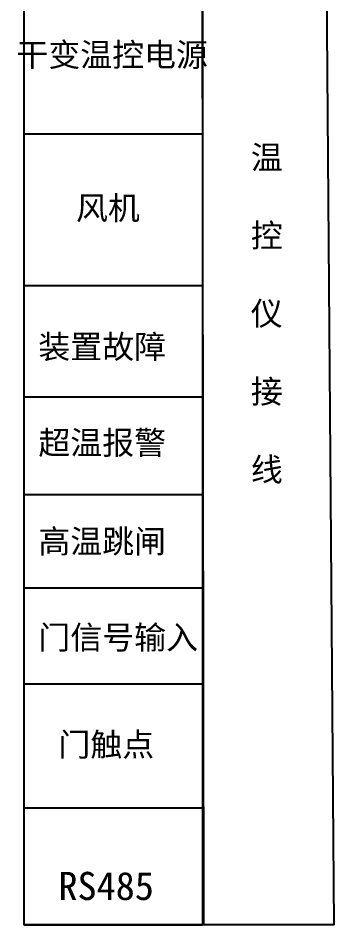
# Model space of a CAD drawing. Extents: x 60615 to 1667718, y -531815 to 663330.
# Drawn here: x 937906.9 to 937944, y 345341.4 to 345448 of the extents above; entities that cross this region are included whole.
import ezdxf

# ---------------------------------------------------------------- set-up
doc = ezdxf.new("R2010")
doc.units = 0
doc.header["$MEASUREMENT"] = 0
doc.layers.add('图层 1', color=7, linetype='CONTINUOUS')
doc.styles.get("Standard").update_dxf_attribs({"font": '', "height": 30})
doc.styles.get('Standard').set_extended_font_data('NSimSun')

msp = doc.modelspace()

# ---------------------------------------------------------------- linework, layer by layer
at = {"layer": '图层 1', "color": 7, "lineweight": 25}
for points in [[(937927.66806, 345476.78267), (937942.96787, 345476.78267), (937944.03465, 345341.44887), (937928.73484, 345341.44887), (937928.6077, 345452.48482)], [(937907.6352, 345452.48482), (937928.6077, 345452.48482), (937928.6077, 345341.46086), (937907.6352, 345341.46086), (937907.6352, 345452.48482)], [(937907.6352, 345434.42476), (937928.6077, 345434.42476)], [(937907.6352, 345416.60469), (937928.6077, 345416.60469)], [(937907.6352, 345403.50031), (937928.6077, 345403.50031)], [(937907.6352, 345392.04011), (937928.6077, 345392.04011)], [(937907.6352, 345381.06013), (937928.6077, 345381.06013)], [(937907.6352, 345369.76329), (937928.6077, 345369.76329)], [(937907.6352, 345355.18869), (937928.6077, 345355.18869)], [(937907.6352, 345341.46086), (937928.6077, 345341.46086)]]:
    msp.add_lwpolyline(points, dxfattribs=at)

# ---------------------------------------------------------------- texts
at = {"layer": '图层 1', "color": 7, "lineweight": 5, "attachment_point": 1}
for s, width, insert, char_height in [('{\\fSimSun|b1|i0|c134|p34;干变温控电源}', 153.066625, (937906.72643, 345445.07961), 2.75), ('{\\fSimSun|b1|i0|c134|p34;温\\P\\P控\\P\\P仪\\P\\P接\\P\\P线}', 3.898141, (937934.27681, 345433.00778), 2.75), ('{\\fSimSun|b1|i0|c134|p34;风机}', 153.066625, (937913.73126, 345427.07421), 2.75), ('{\\fSimSun|b1|i0|c134|p34;装置故障}', 153.066625, (937909.30747, 345410.76698), 2.75), ('{\\fSimSun|b1|i0|c134|p34;超温报警}', 153.066625, (937909.30747, 345399.48981), 2.75), ('{\\fSimSun|b1|i0|c134|p34;高温跳闸}', 153.066625, (937909.30747, 345387.89784), 2.75), ('{\\fSimSun|b1|i0|c134|p34;门信号输入}', 153.066625, (937909.30747, 345376.601), 2.75), ('{\\fSimSun|b1|i0|c134|p34;门触点}', 153.066625, (937911.66148, 345364.01216), 2.75), ('{\\fSimSun|b1|i0|c134|p34;RS485}', 153.066625, (937911.65983, 345347.67446), 3.3)]:
    msp.add_mtext_dynamic_manual_height_columns(s, width=width, gutter_width=1, heights=[0], dxfattribs=dict(at, insert=insert, char_height=char_height))

doc.saveas('drawing.dxf')
